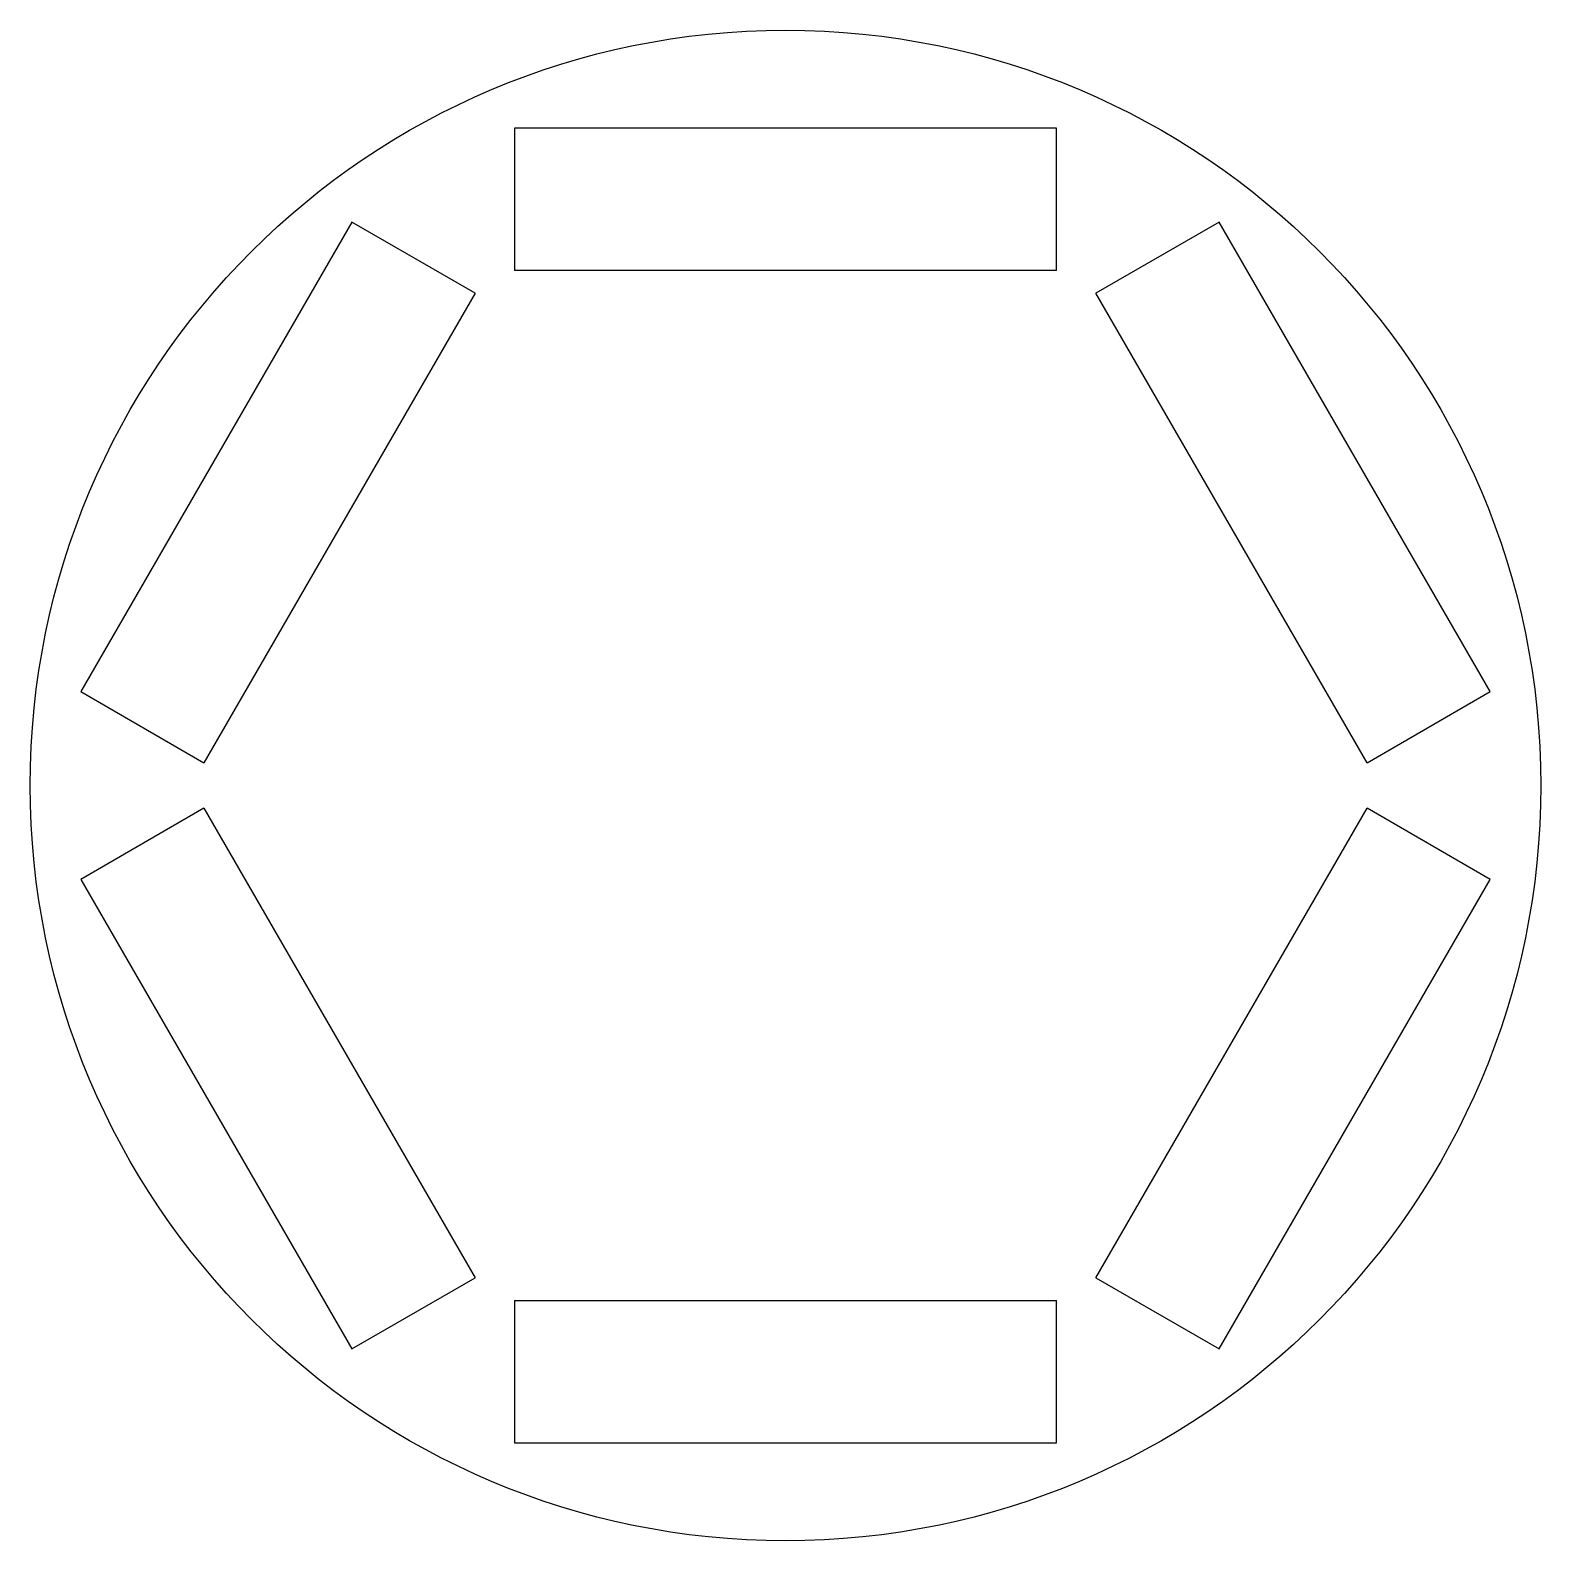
# Model space of a CAD drawing. Header units: metres. Extents: x -17 to 17, y -17 to 17.
import ezdxf

# ---------------------------------------------------------------- set-up
doc = ezdxf.new("R2010")
doc.units = ezdxf.units.M

msp = doc.modelspace()

# ---------------------------------------------------------------- linework, layer by layer
for p, q in [((6.1, 14.791552), (-6.1, 14.791552)), ((-6.1, 14.791552), (-6.1, 11.591552)), ((6.1, 11.591552), (6.1, 14.791552)), ((-9.759859, 12.678531), (-15.859859, 2.113021)), ((-6.988578, 11.078531), (-9.759859, 12.678531)), ((9.759859, 12.678531), (6.988578, 11.078531)), ((15.859859, 2.113021), (9.759859, 12.678531)), ((6.1, 11.591552), (-6.1, 11.591552)), ((-6.988578, 11.078531), (-13.088578, 0.513021)), ((13.088578, 0.513021), (6.988578, 11.078531)), ((-15.859859, 2.113021), (-13.088578, 0.513021)), ((13.088578, 0.513021), (15.859859, 2.113021)), ((-13.088578, -0.513021), (-15.859859, -2.113021)), ((-13.088578, -0.513021), (-6.988578, -11.078531)), ((6.988578, -11.078531), (13.088578, -0.513021)), ((15.859859, -2.113021), (13.088578, -0.513021)), ((-15.859859, -2.113021), (-9.759859, -12.678531)), ((9.759859, -12.678531), (15.859859, -2.113021)), ((-9.759859, -12.678531), (-6.988578, -11.078531)), ((6.988578, -11.078531), (9.759859, -12.678531)), ((-6.1, -11.591552), (6.1, -11.591552)), ((-6.1, -11.591552), (-6.1, -14.791552)), ((6.1, -14.791552), (6.1, -11.591552)), ((-6.1, -14.791552), (6.1, -14.791552))]:
    msp.add_line(p, q)
msp.add_circle((0, 0), 17)

doc.saveas('drawing.dxf')
